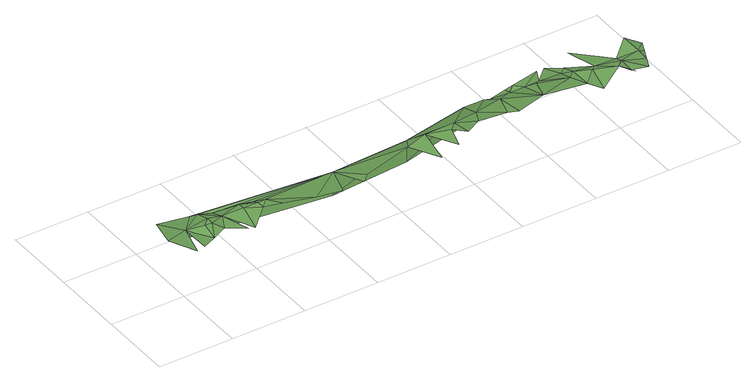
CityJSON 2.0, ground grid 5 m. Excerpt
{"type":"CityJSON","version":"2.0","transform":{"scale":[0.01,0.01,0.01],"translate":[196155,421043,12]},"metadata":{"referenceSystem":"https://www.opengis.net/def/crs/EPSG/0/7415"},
"CityObjects":{
"plantcover1":{"type":"PlantCover","attributes":{"3df_class":"Forest","bgt_fysiekvoorkomen":"groenvoorziening","bgt_status":"bestaand","identificatienamespace":"NL.IMGeo","begroeidterreindeeloptalud":"true","plus_fysiekvoorkomen":"gras- en kruidachtigen","relatievehoogteligging":0,"aantal_punten":0},"geometry":[{"type":"MultiSurface","lod":"1","boundaries":[[[0,1,2]],[[2,1,3]],[[4,1,5]],[[6,3,1]],[[1,4,7]],[[7,8,1]],[[7,4,9]],[[1,8,10]],[[6,1,10]],[[4,11,9]],[[7,9,8]],[[8,9,12]],[[9,11,12]],[[12,10,8]],[[13,6,10]],[[12,11,14]],[[13,10,12]],[[15,16,12]],[[13,12,17]],[[17,12,16]],[[16,15,18]],[[19,13,17]],[[20,17,16]],[[21,6,22]],[[16,18,20]],[[17,20,19]],[[13,22,6]],[[23,20,18]],[[19,20,23]],[[23,18,24]],[[19,22,13]],[[23,24,25]],[[23,22,19]],[[21,22,26]],[[22,23,25]],[[27,22,25]],[[28,29,22]],[[30,22,29]],[[26,22,31]],[[31,22,30]],[[26,31,32]],[[30,33,34]],[[31,30,34]],[[31,34,35]],[[36,37,34]],[[32,31,38]],[[35,34,37]],[[39,35,37]],[[38,31,35]],[[39,40,35]],[[32,38,41]],[[35,40,42]],[[42,38,35]],[[42,40,43]],[[38,42,44]],[[45,42,43]],[[44,42,45]],[[45,43,46]],[[44,45,47]],[[48,45,46]],[[47,45,49]],[[49,45,48]],[[49,50,47]],[[49,51,50]],[[52,49,48]],[[52,51,49]],[[53,52,48]],[[52,53,54]],[[55,51,52]],[[56,53,48]],[[52,54,55]],[[53,56,54]],[[57,56,48]],[[56,58,54]],[[54,58,59]],[[57,60,56]],[[58,56,60]],[[61,59,58]],[[60,61,58]],[[62,57,63]],[[60,57,62]],[[61,60,64]],[[64,60,62]],[[63,65,62]],[[65,64,62]],[[66,67,64]],[[68,64,65]],[[65,69,70]],[[64,68,66]],[[70,68,65]],[[71,68,70]],[[72,66,68]],[[73,68,71]],[[72,68,73]],[[74,66,72]],[[73,75,72]],[[76,72,75]],[[72,76,74]]]}]}
},
"vertices":[
[180,134,194],[230,334,199],[80,284,214],[130,484,192],[330,184,198],[230,134,206],[345,468,172],[330,284,224],[380,334,224],[380,284,225],[380,434,195],[430,234,198],[480,334,204],[480,434,166],[530,134,214],[580,134,203],[630,334,201],[630,384,195],[730,284,197],[730,384,175],[730,334,199],[345,468,24],[1260,358,190],[780,334,201],[830,234,218],[1030,184,211],[1260,358,24],[1180,134,227],[1330,134,228],[1380,184,230],[1728,284,227],[1793,398,178],[1793,398,24],[1828,84,230],[1878,334,226],[2078,334,228],[1978,134,234],[2028,284,231],[2261,513,156],[2078,184,258],[2178,234,260],[2261,513,24],[2228,334,240],[2378,234,242],[2378,484,179],[2428,384,229],[2428,184,263],[2428,484,166],[2628,234,265],[2528,434,204],[2528,484,191],[2578,484,204],[2628,434,204],[2678,384,236],[2728,434,207],[2778,534,194],[2878,334,232],[2928,234,228],[2878,434,199],[2828,534,195],[2928,384,223],[2928,484,189],[3028,334,227],[2978,134,234],[3078,384,203],[3178,284,223],[3228,384,197],[3028,584,193],[3228,334,212],[3228,184,227],[3228,234,204],[3340,217,196],[3378,384,193],[3379,299,186],[3378,534,192],[3418,382,175],[3457,464,168]
]}
